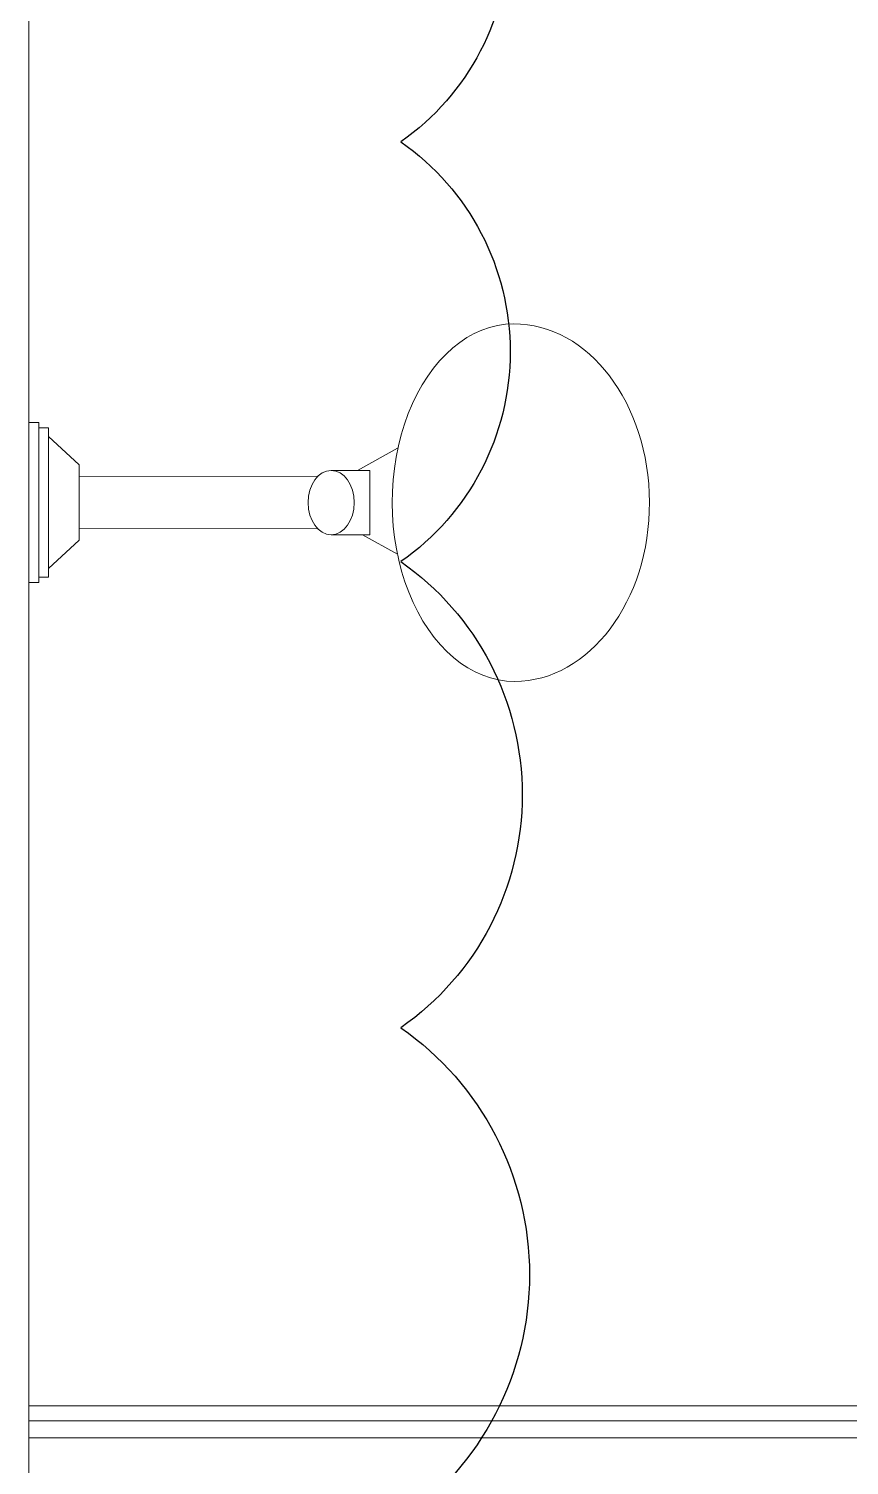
# Model space of a CAD drawing. Header units: metres. Extents: x -232 to 581, y 30 to 789.
# Drawn here: x 105.716 to 106.089, y 676.225 to 676.878 of the extents above; entities that cross this region are included whole.
import ezdxf

# ---------------------------------------------------------------- set-up
doc = ezdxf.new("R2010")
doc.units = ezdxf.units.M
doc.linetypes.add('CONTINU', pattern=[0])
doc.layers.add('A-WALL', color=250, linetype='Continuous', lineweight=20)
doc.layers.add('baños', color=140, linetype='Continuous', lineweight=0)
doc.styles.get("Standard").update_dxf_attribs({"font": 'arial.ttf'})

# ---------------------------------------------------------------- blocks, each defined once
blk = doc.blocks.new('27.11.2025 LN09 1ER NIVEL')
at = {"layer": 'A-WALL', "color": 18, "true_color": 0x000000}
blk.add_line((182.53375, 111.00412), (182.53375, 107.53412), dxfattribs=at)
at = {"layer": 'baños', "color": 18, "true_color": 0x000000}
blk.add_line((184.33332, 110.08368), (182.53375, 110.08368), dxfattribs=at)
blk.add_lwpolyline([(182.53375, 110.06912), (183.43373, 110.06912), (183.43373, 110.07687), (182.53375, 110.07687)], close=True, dxfattribs=at)
blk = doc.blocks.new('A$C013342c3')
at = {"layer": 'baños', "linetype": 'Continuous'}
for p, q in [((0.28214, 0.11763), (0.27751, 0.11763)), ((0.27751, 0.11763), (0.27751, 0.11518)), ((0.28214, 0.11632), (0.28214, 0.11763)), ((0.27312, 0.11123), (0.25915, 0.09836, -1.07323)), ((0.27751, 0.11518), (0.27312, 0.11518)), ((0.27312, 0.11518), (0.27312, 0.11123)), ((0.27312, 0.05128), (0.27312, 0.11123)), ((0.27751, 0.11518), (0.27751, 0.04733)), ((0.28214, 0.04619), (0.28214, 0.11632)), ((0.1327, 0.09586, -0.08868), (0.11453, 0.106, -0.13756)), ((0.25915, 0.09836, -1.07323), (0.25914, 0.09323, -0.01139)), ((0.14467, 0.09586, -0.0497), (0.12703, 0.09586, -0.0497)), ((0.12703, 0.09586, -0.0497), (0.12703, 0.06666, -0.0497)), ((0.25914, 0.09323, -0.01139), (0.15058, 0.09308, -0.05486)), ((0.25914, 0.09323, -0.01139), (0.25914, 0.06928, -0.01128)), ((0.13047, 0.06666, -0.08493), (0.11453, 0.05781, -0.13756)), ((0.12703, 0.06666, -0.0497), (0.14461, 0.06666, -0.0497)), ((0.25914, 0.06928, -0.01139), (0.15058, 0.06943, -0.05486)), ((0.25915, 0.06415, -1.07323), (0.25914, 0.06928, -0.01139)), ((0.27312, 0.05128), (0.25915, 0.06415, -1.07323)), ((0.27312, 0.04733), (0.27312, 0.05128)), ((0.27751, 0.04733), (0.27312, 0.04733)), ((0.27751, 0.04488), (0.27751, 0.04733)), ((0.28214, 0.04619), (0.28214, 0.04488)), ((0.28214, 0.04488), (0.27751, 0.04488))]:
    blk.add_line(p, q, dxfattribs=at)
for ratio, start_param, end_param in [(0.757088, 3.141593, 6.283185), (0.681889, 0, 3.141593)]:
    blk.add_ellipse((0.06152, 0.08124, -0.13756), major_axis=(-0.00023, -0.08125), ratio=ratio, start_param=start_param, end_param=end_param, dxfattribs=at)
blk.add_ellipse((0.14467, 0.08126, -0.0497), major_axis=(0, -0.0146), ratio=0.718224, dxfattribs=at)
blk = doc.blocks.new('20.03.2026 LN 09 PRIMER NIVEL ARQ')
at = {"layer": 'A-WALL', "color": 1}
blk.add_line((1.91398, -42.83317), (1.91398, -46.20317), dxfattribs=at)
at = {"layer": 'baños', "color": 1, "linetype": 'CONTINU', "xscale": -1}
blk.add_blockref('A$C013342c3', (2.19612, -43.32441), dxfattribs=at)
at = {"layer": 'baños', "color": 1, "linetype": 'Continuous'}
for tag, p in [('MODELNUMBER', (-12.06115, -62.07074)), ('TRADENAME', (-12.06115, -62.07078)), ('PRODUCT', (-12.06115, -62.07082)), ('MATERIAL', (-12.06115, -62.07087))]:
    blk.add_attdef(tag, p, '', height=0.0000254, rotation=359.99992, dxfattribs=at)

msp = doc.modelspace()

# ---------------------------------------------------------------- linework, layer by layer
at = {"color": 6}
msp.add_lwpolyline([(105.58466, 678.01031, -0.520567), (105.80446, 678.01031, -0.520567), (105.88493, 677.85057, -0.520567), (105.88493, 677.61413, -0.520567), (105.88493, 677.38856, -0.520567), (105.88493, 677.1812, -0.520567), (105.88493, 677.01502, -0.520567), (105.88493, 676.82647, -0.520567), (105.88493, 676.63566, -0.520567), (105.88493, 676.42384, -0.520567), (105.88493, 676.19937, -0.520567), (105.88493, 675.9837, -0.520567), (105.88493, 675.73105, -0.520567), (105.88493, 675.58211, -0.520567)], format="xyb", dxfattribs=at)

# ---------------------------------------------------------------- block references
at = {"color": 1}
for name, p in [('20.03.2026 LN 09 PRIMER NIVEL ARQ', (103.80178, 719.90566)), ('27.11.2025 LN09 1ER NIVEL', (-76.81799, 566.16838))]:
    msp.add_blockref(name, p, dxfattribs=at)

doc.saveas('drawing.dxf')
